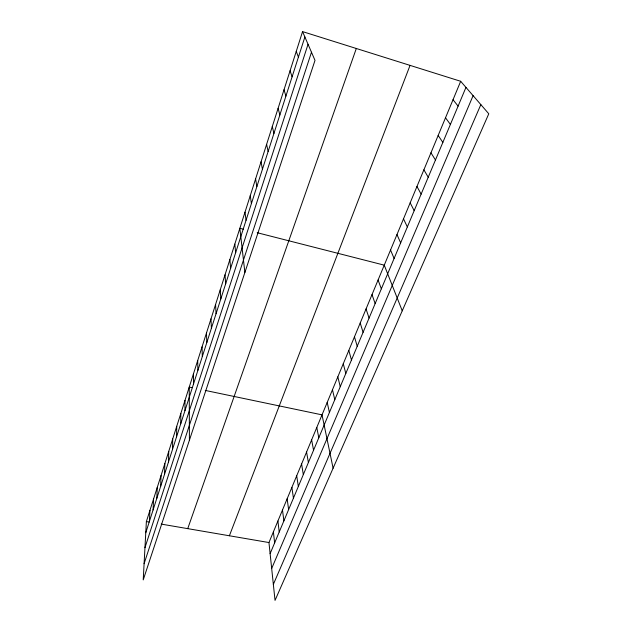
<?xml version="1.0" encoding="UTF-8"?>
<svg xmlns="http://www.w3.org/2000/svg" width="632" height="632" viewBox="0 0 632 632"><rect width="100%" height="100%" fill="white"/><g stroke="black" fill="none" stroke-linecap="round" stroke-linejoin="round"><path stroke-width="0.95" d="M184.963 410.618L185.002 400.388M180.728 423.819L180.831 413.478M176.565 436.783L176.731 426.331M172.481 449.518L172.71 438.956M168.46 462.032L168.752 451.374M164.518 474.324L164.857 463.572M160.639 486.411L161.042 475.564M156.823 498.285L157.281 487.351M153.078 509.961L153.584 498.948M149.397 521.439L149.95 510.348M302.554 31.6L146.371 521.566L143.219 579.899L315.005 60.38L302.554 31.6L460.681 81.291L488.781 113.792L275.031 600.4L268.956 542.548L460.681 81.291M145.771 532.729L304.885 36.98M144.965 547.675L308.045 44.279M144.096 563.704L311.481 52.227M187.728 528.644L356.314 48.498M229.392 535.77L410.057 65.38M270.125 553.64L465.958 87.398M271.681 568.484L473.099 95.653M273.348 584.371L480.849 104.612M146.371 521.566L149.152 522.04M161.184 524.094L268.956 542.548M192.073 387.661L189.245 387.068L189.41 440.196M205.266 390.426L322.028 414.861L333.096 468.217M243.518 229.219L239.86 228.286L244.876 272.463M257.224 232.718L384.256 265.156L402.236 310.81M453.018 99.722L458.097 106.113M445.513 117.781L450.395 124.449M438.158 135.469L442.85 142.398M430.953 152.81L435.464 159.991M423.89 169.81L428.227 177.229M416.962 186.48L421.125 194.127M410.168 202.825L414.173 210.685M403.5 218.854L407.348 226.928M396.967 234.583L400.664 242.854M390.552 250.011L394.099 258.472M296.25 51.397L298.423 57.117M378.078 280.023L381.349 288.84M372.011 294.615L375.147 303.597M290.072 70.776L292.103 76.82M366.054 308.945L369.064 318.086M360.208 323.015L363.084 332.306M284.021 89.752L285.909 96.096M354.465 336.832L357.222 346.273M348.817 350.412L351.463 359.987M278.104 108.325L279.858 114.969M343.271 363.748L345.807 373.457M337.828 376.862L340.245 386.689M272.297 126.519L273.925 133.439M332.472 389.747L334.786 399.693M327.202 402.41L329.414 412.475M266.617 144.349L268.118 151.53M316.79 427.469L318.797 437.747M261.048 161.808L262.43 169.25M311.639 439.864L313.551 450.245M306.575 452.046L308.392 462.521M255.597 178.927L256.861 186.606M301.598 464.022L303.32 474.593M296.7 475.801L298.336 486.458M250.248 195.707L251.402 203.615M291.881 487.383L293.438 498.127M287.149 498.782L288.619 509.597M245.003 212.155L246.053 220.284M282.488 509.984L283.879 520.879M277.906 521.013L279.218 531.978M273.395 531.868L274.636 542.896M234.82 244.102L235.665 252.65M229.874 259.626L230.625 268.355M225.016 274.849L225.679 283.768M220.252 289.796L220.821 298.889M215.575 304.466L216.065 313.717M210.985 318.86L211.388 328.277M206.482 333.001L206.806 342.568M202.058 346.881L202.303 356.59M197.713 360.517L197.879 370.368M193.439 373.915L193.542 383.893"/></g></svg>
